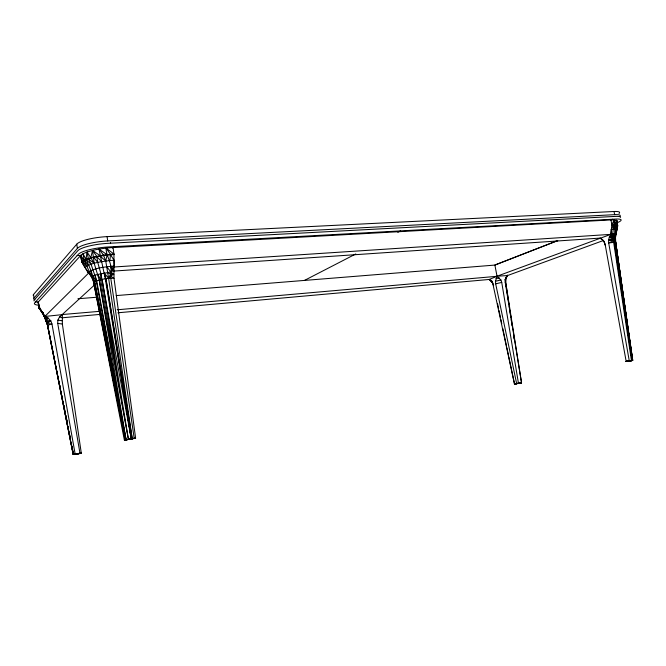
<?xml version="1.0" encoding="UTF-8"?>
<svg xmlns="http://www.w3.org/2000/svg" width="666" height="666" viewBox="0 0 666 666"><rect width="100%" height="100%" fill="white"/><g stroke="black" fill="none" stroke-linecap="round" stroke-linejoin="round"><path stroke-width="1" d="M124.376 440.101L135.606 438.053L125.166 439.993L135.614 438.12L114.019 278.338L113.953 254.512C103.188 255.702 91.342 256.16 82.043 262.238C85.223 269.314 91.367 274.617 93.565 282.068L125.166 439.993L124.376 440.101L93.565 282.068C100.017 279.562 107.093 277.805 114.019 278.338L110.456 276.057L111.73 270.221L114.386 266.891L112.904 268.423L113.811 270.438C106.993 274.067 98.435 272.935 91.442 276.673L84.207 260.115L82.975 253.729C92.407 249.509 102.855 248.301 113.062 247.486L113.919 254.071M113.312 271.104L600.074 238.095L602.439 239.494L604.204 241.683L605.144 244.422L626.165 361.43L629.262 360.872L608.699 242.973L608.582 240.018L609.365 237.054L610.963 234.349L611.788 224.717L610.997 219.913L113.07 247.577M624.134 302.256L615.742 243.007C614.019 235.439 619.13 228.305 617.066 220.904C618.647 228.255 614.044 235.356 615.775 242.824L632.7 360.373L626.19 361.48L632.117 360.406L615.093 242.374C614.01 235.04 617.315 228.138 617.066 220.904L614.243 219.888L610.997 219.913M67.591 425.041L47.677 325.507L44.456 316.741L39.186 308.025L39.502 307.501L44.456 316.741L47.486 325.274L73.143 454.487L79.97 453.263L57.726 323.376L57.859 320.138L59.465 317.074L94.039 285.406M508.924 304.254L505.752 282.775L505.993 277.331M611.788 225.108L617.524 225.657L616.55 230.394L617.765 225.632L616.158 224.792L611.788 224.717L614.243 219.888L614.984 224.675L614.343 242.266L632.126 360.539L626.19 361.48M614.984 224.675L616.308 220.23L616.133 225.183L614.826 229.379L611.23 229.37L610.972 234.349L613.22 239.31L631.435 360.506L626.165 361.438L630.269 360.88M505.952 279.046L506.002 277.422L507.575 275.607L505.169 279.678L505.186 282.126L521.536 382.808L505.752 282.775L505.186 282.126L505.644 281.543L505.169 279.678L507.609 275.075M615.85 234.565L615.276 233.858L612.828 233.616L611.796 235.356L609.365 237.054L612.437 236.58L614.243 219.888M102.131 279.445L128.421 439.302L100.649 279.778L100.907 273.726L97.744 262.437L96.753 256.227L92.532 250.449L90.792 257.675L94.181 263.303L99.234 280.12L128.421 439.302L132.775 438.694L131.244 438.802L100.907 273.726M615.209 241.816L615.367 235.906M617.066 220.904L617.632 226.065L616.55 230.394M73.143 454.487L81.285 453.096L62.363 324.059L62.313 314.543L99.575 311.338M85.29 267.124C92.482 262.346 101.607 261.788 109.94 260.548L110.473 254.237L106.027 248.085C106.219 256.81 112.229 262.87 110.972 272.086L113.686 274.359L110.456 276.057L108.625 278.313L132.226 438.636L133.408 438.586L134.191 438.311L110.456 276.057M131.51 438.936L132.259 438.794L126.049 439.751L94.605 281.601L90.992 270.529L86.031 259.29L87.055 252.031L90.792 257.675L103.48 255.053L113.911 253.987L113.961 254.595M615.675 233.425L616.067 230.952M615.775 242.824L614.343 242.266L613.453 240.759L608.699 242.973L614.343 242.266L615.043 238.145L609.365 237.054M491.558 280.361L493.04 284.648L514.46 384.041L516.633 383.524L495.671 283.841L495.462 281.277L497.036 276.298L494.88 265.018L557.775 240.576L494.888 265.076L116.167 295.587M107.051 255.12L105.752 261.047L108.625 278.313L110.548 274.059L113.686 274.359M42.033 311.571L43.065 313.087L39.061 308.117L38.303 301.865L39.319 307.192M616.333 229.953L616.874 227.939M92.324 278.338L93.032 276.015L96.254 280.994L126.049 439.751L99.234 280.12M613.453 240.759L608.582 240.018L612.887 237.895L614.268 233.674M613.244 229.304L614.968 225.066M616.991 225.374L614.826 229.379L615.925 229.587L617.524 225.657M611.23 229.37L613.511 225.041M608.582 240.018L613.22 239.31L614.11 237.978M33.3 295.521A20.738 3.713 -6.6 0 1 33.508 294.514L76.773 244.164A24.942 5.619 -6.4 0 1 107.076 236.63L614.01 211.497A18.598 3.064 -12.5 0 1 619.047 213.453M34.973 299.825A20.746 3.646 -6.6 0 1 33.991 298.027L77.381 248.435A24.95 5.519 -6.5 0 1 107.701 240.942L614.66 214.668A18.606 3.005 -12.4 0 1 619.688 216.575M615.176 239.244L615.534 238.411L615.043 238.145L615.234 242.416L632.7 360.373L615.742 243.007L615.534 238.411M38.303 301.956L80.561 255.627L81.818 261.954L88.428 273.268L44.813 316.475L39.502 307.501M47.444 323.884L46.037 320.579L48.302 318.265L50.782 320.87L51.965 323.934L75.166 454.095L81.285 453.096L79.337 453.629L80.253 453.446M112.421 248.102L113.869 246.653M86.031 259.29L82.975 253.729L80.569 255.428L83.009 261.43L86.555 266.175L81.826 261.755L86.031 259.29L90.792 257.675M40.31 308.916L39.061 308.117L38.303 301.865L39.003 307.634L41.891 312.113L42.208 311.505L44.497 315.726L44.197 316.267L46.037 320.579L50.782 320.87L47.053 323.693L51.965 323.934L47.486 325.274L73.285 454.503L79.97 453.263M304.479 280.411L355.777 253.962M397.802 232.292L400.524 230.894M114.336 266C105.469 267.008 95.812 267.449 88.045 272.261L89.402 273.992L89.211 271.412L90.459 275.225M518.173 383.433L514.352 383.991L521.42 382.8L516.308 383.758L518.439 383.2L501.739 282.417L500.915 279.986L497.036 276.298L117.166 309.79M497.036 276.298L489.185 279.462L117.89 312.787M612.887 237.895L612.828 233.616L497.011 276.232L507.55 275.541L603.662 240.418M610.772 219.971L612.678 219.231M515.709 383.857L517.082 383.441L516.633 383.524M48.302 318.265L45.08 317.674L44.497 315.726L48.302 318.265L45.529 319.097L44.197 316.267L46.037 320.579M50.782 320.87L46.562 322.128L46.295 321.037L47.036 321.395M78.247 453.837L80.961 453.13L74.525 454.378M46.295 321.037L47.677 325.507L73.285 454.503L75.158 454.046M517.082 383.441L514.577 384.049L508.816 356.843M495.945 278.663L499.284 277.872M495.462 281.277L500.915 279.986M495.671 283.841L501.739 282.417M76.831 454.054L80.961 453.13M521.536 382.808L517.907 383.291L521.328 382.792M73.476 454.495L80.361 453.205L74.242 454.27M615.7 242.665L632.367 360.381L626.173 361.447L632.126 360.539L631.643 357.476M615.093 242.374L632.367 360.381L626.165 361.438L632.367 360.481M125.166 439.993L132.259 438.794L125.408 439.876L94.605 281.601L93.04 280.136L93.032 276.015M629.262 360.872L632.367 360.381M632.7 360.373L626.173 361.447L630.261 360.697L629.27 360.814M521.42 382.8L517.907 383.291L519.98 383.1M44.813 316.475L62.313 314.627M106.976 254.595L99.009 249.101L105.295 278.829L131.244 438.802L133.408 438.586M62.046 317.799L100.308 314.369M109.94 260.548L114.061 260.215L114.402 266.974L610.972 234.349L611.796 235.356M35.415 302.089L38.52 301.84M77.93 298.759L96.603 297.252M79.97 453.196L81.285 453.096M77.139 255.611L81.202 255.378M610.98 233.683L612.828 233.616M113.811 270.438L111.73 270.221L110.573 266.308L114.394 266.908M57.726 323.376L62.363 324.059M57.859 320.138L62.03 320.771M59.465 317.074L62.021 317.482M39.244 308.5L40.476 309.299M44.456 316.741L45.255 317.133M48.21 325.774L47.486 325.274M107.717 272.536L110.548 274.059M615.925 229.587L616.5 229.928M492.157 281.951L489.185 279.462L492.84 283M100.05 255.602L92.532 250.449L94.181 263.303L88.42 258.966L87.055 252.031M106.027 248.085L113.911 253.987M600.066 238.095L602.539 239.96L604.362 242.432L605.319 245.238L605.144 244.422M490.293 280.153L491.325 281.01M100.158 256.119L105.752 261.047L103.48 255.053L99.009 249.101M110.573 266.308L112.904 268.423M86.222 259.782L91.067 264.227L96.703 280.852L126.049 439.751M96.886 256.743L101.648 261.68M493.04 284.648L493.656 285.289M84.407 260.606L88.495 265.193M505.169 279.678L505.702 280.303M108.625 278.313L104.221 273.085L105.936 278.721L132.226 438.636M506.002 277.422L506.351 277.847M38.054 302.913L39.502 308.541L40.809 310.314M41.933 311.696L43.065 313.087M106.751 266.766L110.972 272.086M93.798 257.434L97.744 262.437M84.207 260.115L80.569 255.428L81.826 261.755M490.934 280.602L493.34 284.116M39.677 308.924L42.183 312.645M110.531 254.762L114.061 260.215M97.877 274.442L100.649 279.778M88.42 258.966L91.067 264.227M39.502 307.592L39.319 307.109L39.061 308.117M613.22 239.31L614.343 242.266M616.932 223.543L617.632 226.065M602.439 239.494L602.539 239.96M44.805 316.392L45.08 317.674M604.204 241.683L604.362 242.432M497.494 303.43L498.568 308.466M498.992 310.489L500.482 317.54M500.915 319.555L501.764 323.584M502.838 328.621L506.468 345.754M506.893 347.769L508.383 354.828M614.01 211.497L614.66 214.668M68.606 430.119L70.23 438.245M71.245 443.323L72.885 451.448M59.948 385.572L60.348 387.595M61.938 395.704L62.338 397.735M63.928 405.844L64.918 410.914M65.917 415.975L66.916 421.045M67.907 426.115L68.307 428.138M69.897 436.247L70.296 438.278M63.919 405.477L64.319 407.517M65.909 415.692L66.908 420.795M69.297 433.05L70.288 438.153M71.961 446.337L72.91 451.431M95.221 275.216L96.254 280.994M105.936 278.721L131.244 438.802M629.711 343.098L630.028 345.146M630.336 347.186L630.652 349.234M630.96 351.273L631.435 354.345M631.743 356.385L632.059 358.433L631.068 351.282M616.308 220.23L617.024 224.991M509.224 306.302L509.523 308.341M509.823 310.389L510.88 317.549M511.188 319.597L511.488 321.636M511.788 323.684L512.087 325.732M513.744 336.979L514.052 339.027M110.539 242.474L110.614 242.957M107.076 236.63L107.701 240.942M624.417 304.295L626.157 316.55M626.44 318.598L627.455 325.749M627.747 327.789L628.754 334.94M629.045 336.979L629.478 340.051M629.77 342.091L630.777 349.242M76.773 244.164L77.381 248.435M33.508 294.514L33.991 298.027M90.992 270.529L91.442 276.673M620.612 217.399A18.615 2.98 -12.4 0 0 615.018 216.425L108.067 243.34A24.958 5.461 -6.5 0 0 77.731 250.816L34.266 299.983A20.746 3.613 -6.7 0 0 34.058 300.965M617.032 222.819A18.615 2.93 -12.3 0 0 615.559 219.072L108.591 246.944A24.967 5.378 -6.6 0 0 78.238 254.387L34.674 302.922A20.754 3.555 -6.7 0 0 38.145 305.195"/></g></svg>
